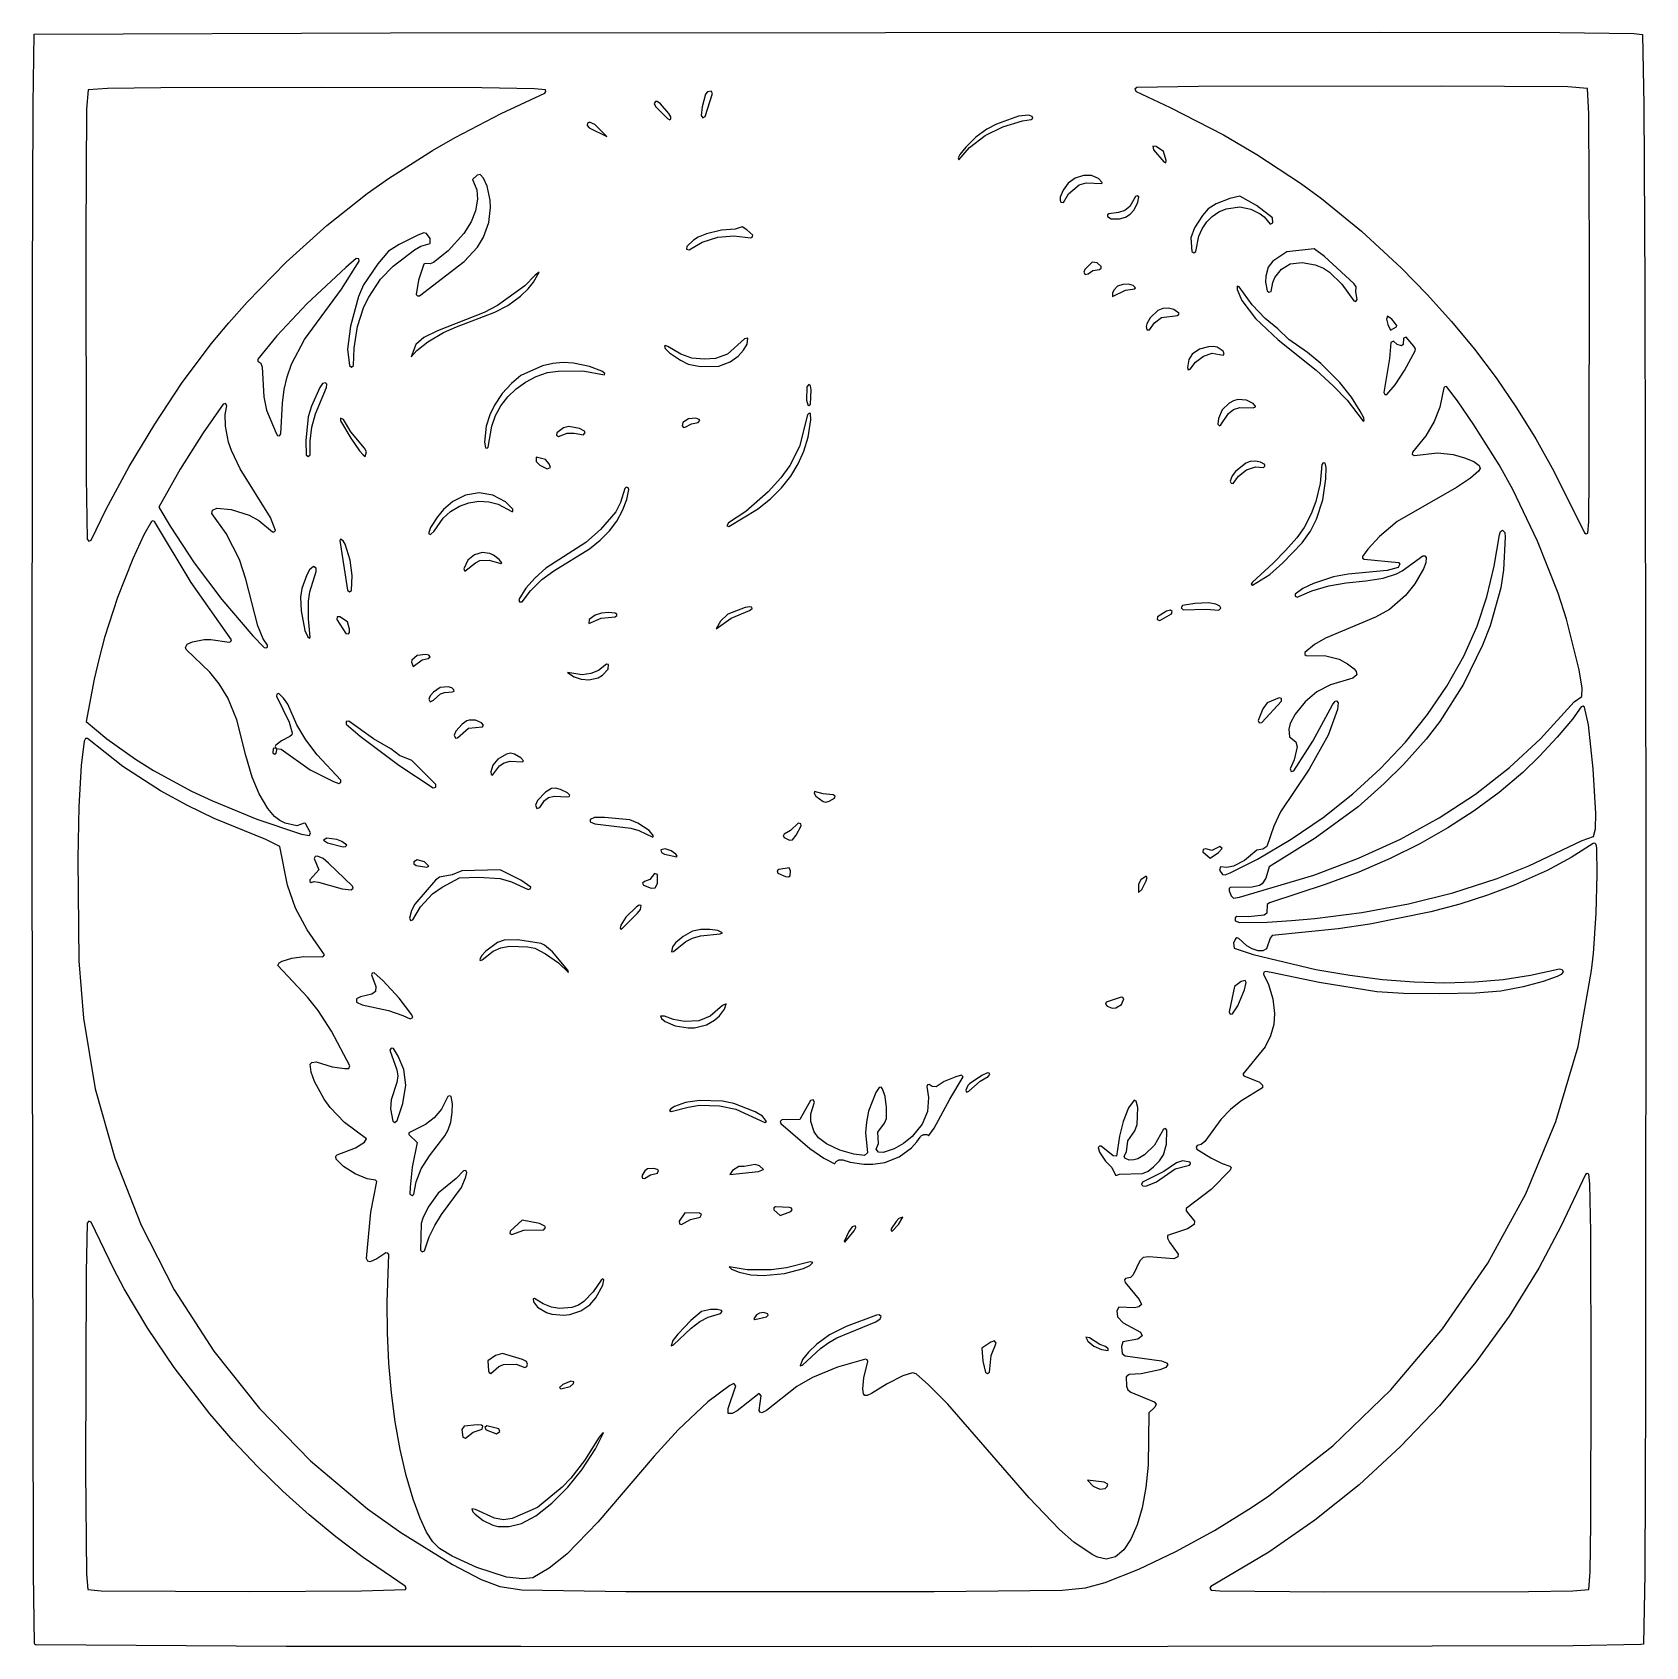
# Model space of a CAD drawing. Header units: millimetres. Extents: x 0 to 300, y 0 to 300.
import ezdxf

# ---------------------------------------------------------------- set-up
doc = ezdxf.new("R2010")
doc.units = ezdxf.units.MM
doc.layers.add('CUT', color=7, linetype='CONTINUOUS')

msp = doc.modelspace()

# ---------------------------------------------------------------- linework, layer by layer
at = {"layer": 'CUT'}
for points in [[(0.444, 286.4121), (0.6538, 299.4352), (66.8026, 299.6744), (250.659, 299.7632), (283.9884, 299.704), (297.7147, 299.5561), (299.3734, 299.3784), (299.6152, 286.2645), (299.7632, 252.4364), (299.9408, 149.9708), (299.9112, 47.5059), (299.9103, 47.1502), (299.7928, 13.5582), (299.5545, 0.5008), (299.0366, 0.4371), (286.4418, 0.2072), (260.3096, 0.1158), (211.1688, 0.0529), (185.8998, 0.0311), (91.0359, 0.051), (47.4171, 0.0888), (1.0203, 0.3836), (0.8589, 0.3876), (0.6806, 0.6019), (0.5327, 13.558), (0.296, 149.9995), (0.3552, 252.5829)], [(23.0276, 227.0319), (27.9815, 234.5364), (33.5155, 241.9053), (36.7834, 245.7974), (40.1941, 249.6822), (47.4451, 257.0811), (54.9825, 263.9061), (62.4992, 269.8247), (66.4525, 272.5893), (74.6215, 277.8282), (78.8305, 280.259), (87.3654, 284.7046), (95.4765, 288.4774), (95.6838, 288.7762), (95.5812, 289.0896), (93.5872, 289.2807), (83.7916, 289.4288), (54.0459, 289.5176), (24.1835, 289.4288), (14.2513, 289.3106), (10.6732, 289.0577), (10.3935, 285.5117), (10.216, 262.053), (10.2752, 217.1597), (10.5011, 205.6409), (10.8237, 205.3103), (11.2165, 205.4873), (14.024, 211.2164), (18.2901, 219.1262)], [(125.7032, 288.7051), (125.3105, 288.2578), (124.6972, 285.9178), (124.5022, 284.2922), (124.8143, 283.9116), (125.2499, 284.1406), (126.6148, 288.3875), (126.4, 288.8356)], [(227.7184, 277.0871), (235.8579, 271.7299), (239.7234, 268.9049), (247.1798, 262.8393), (254.5997, 255.9538), (259.3595, 251.1052), (263.8646, 246.0969), (268.1137, 240.9268), (272.1448, 235.5908), (275.938, 230.0483), (279.5234, 224.2696), (282.9011, 218.284), (288.5648, 206.85), (288.8793, 206.6498), (289.1933, 206.7757), (289.3697, 208.8503), (289.4584, 217.7209), (289.488, 258.3832), (289.3697, 284.631), (289.1138, 289.326), (285.4822, 289.6065), (261.9642, 289.784), (216.8934, 289.7248), (205.4187, 289.5014), (205.0886, 289.1842), (205.2881, 288.7722), (211.628, 285.7998), (221.5226, 280.7041)], [(116.9402, 286.4717), (116.3186, 286.9156), (116.0227, 286.886), (115.7859, 286.5604), (116.0523, 285.9981), (118.272, 283.7487), (118.716, 283.512), (118.8936, 283.7191), (118.8936, 284.0743), (118.5384, 284.6662)], [(103.7103, 282.0025), (107.0252, 280.4043), (104.7758, 282.6536), (103.7695, 283.0976), (103.3848, 282.8608), (103.3256, 282.4465)], [(185.8123, 283.5416), (186.1083, 283.8375), (186.0195, 284.1335), (185.3092, 284.3703), (183.4446, 284.1927), (179.3898, 282.7128), (177.5844, 281.7953), (175.5126, 280.2859), (173.6776, 278.4213), (172.5529, 277.0598), (172.2273, 276.4679), (172.3457, 276.1127), (174.3287, 278.3621), (177.2884, 280.5819), (180.5441, 282.2097), (184.2141, 283.3048)], [(208.4244, 278.6285), (208.5132, 277.9181), (210.437, 275.6984), (210.7922, 275.5504), (210.881, 275.9351), (210.3778, 277.6518), (209.0164, 278.5397)], [(84.0963, 261.7435), (85.0706, 264.4639), (85.4145, 267.2431), (85.3593, 268.6129), (84.8067, 271.1854), (84.072, 272.6904), (83.4998, 273.3338), (82.9044, 273.2143), (82.0712, 272.4461), (82.8398, 270.4833), (82.995, 268.7865), (82.5977, 266.6292), (81.7777, 264.5447), (80.4273, 262.3893), (77.5314, 259.1688), (74.7938, 256.997), (74.1981, 256.7857), (73.2588, 256.8645), (73.0063, 256.6942), (72.0056, 253.7626), (71.6101, 251.1006), (71.8387, 250.8066), (72.2098, 250.839), (80.5326, 257.2287), (82.9872, 259.8824)], [(199.0126, 271.8507), (198.3023, 272.5907), (197.0296, 273.153), (195.5201, 273.1826), (193.9811, 272.6795), (192.6788, 271.762), (191.7317, 270.4597), (191.199, 269.1278), (191.1694, 268.5951), (191.2878, 268.2399), (191.8205, 268.1807), (192.738, 269.7494), (194.721, 271.4364), (196.0233, 271.8212), (198.9534, 271.7028)], [(203.2986, 265.4263), (204.2043, 266.0057), (204.926, 266.791), (205.6454, 268.2049), (205.7894, 269.1914), (205.5099, 269.3745), (205.1914, 269.2736), (204.1283, 267.4403), (203.1934, 266.6929), (202.0167, 266.289), (200.2471, 266.0713), (199.9823, 265.8743), (199.9639, 265.5447), (200.6673, 265.1529), (202.2152, 265.1009)], [(218.4144, 264.5546), (219.4479, 265.5886), (220.6377, 266.4228), (222.008, 267.0088), (224.5644, 267.354), (226.5932, 266.952), (228.3632, 266.0597), (229.0799, 265.4905), (230.2184, 264.1175), (230.6623, 264.3882), (230.5969, 265.3372), (227.6752, 267.6141), (224.5858, 269.3387), (222.7088, 268.9026), (220.1565, 267.936), (218.6553, 266.9849), (217.6094, 265.7615), (216.1512, 263.4834), (215.4679, 261.5935), (215.6704, 259.0906), (216.0097, 258.8294), (216.3839, 259.0378), (216.9285, 261.887), (217.5645, 263.2807)], [(61.8978, 248.8017), (62.781, 250.5691), (64.9967, 253.9371), (67.2918, 256.3269), (71.2637, 259.3692), (72.4525, 260.035), (74.2104, 260.5442), (74.209, 261.4811), (73.5021, 262.4028), (73.0321, 262.5179), (71.895, 262.072), (68.4242, 260.3368), (66.4832, 259.1245), (64.4817, 256.8042), (61.8123, 252.8753), (60.8714, 250.7251), (59.3717, 245.2235), (58.8154, 240.9411), (59.2335, 237.8831), (59.6083, 237.6148), (59.9766, 237.892), (60.0835, 241.0965), (60.6762, 245.1276)], [(130.5924, 261.9672), (133.7227, 261.6019), (134.0142, 261.7516), (134.0882, 262.0708), (133.0089, 263.0663), (132.1114, 263.6136), (130.8339, 263.2356), (128.2701, 263.0042), (125.5368, 262.3304), (123.9708, 261.739), (123.0914, 261.1895), (121.8362, 259.9812), (121.825, 259.5176), (122.2653, 259.372), (124.7096, 260.8163), (127.6054, 261.7009)], [(232.3077, 255.8039), (233.8977, 256.7761), (236.1315, 257.0227), (238.5797, 256.5932), (240.0763, 255.9628), (241.2038, 255.2221), (243.5195, 252.9717), (245.7071, 249.9087), (246.0929, 249.8118), (246.3686, 250.1417), (246.1009, 251.5759), (246.1349, 252.4986), (245.7511, 253.1131), (240.2834, 258.1055), (238.3606, 259.5309), (233.3196, 258.9807), (230.6881, 257.2674), (229.8256, 256.1741), (229.3854, 254.4728), (229.3236, 253.3984), (229.6492, 251.7457), (229.9541, 251.4848), (230.3493, 251.6632), (230.6834, 253.3379), (231.0786, 254.2301)], [(43.7969, 229.6272), (45.586, 225.3409), (45.8513, 224.9231), (46.2106, 224.856), (46.4818, 225.1907), (46.7631, 230.9219), (47.0893, 233.4516), (47.6245, 235.8086), (48.4159, 238.1211), (50.8599, 242.7349), (57.7531, 252.0836), (61.0001, 257.2437), (60.9322, 257.7054), (60.4373, 257.7503), (58.5013, 256.1209), (51.2989, 249.3612), (45.7344, 243.3821), (42.1915, 239.0979), (42.1735, 238.7029), (42.7277, 238.3276), (42.9747, 237.5656), (43.2734, 232.1084)], [(88.6159, 249.0315), (90.9836, 250.7777), (92.3747, 252.1096), (93.4106, 253.3822), (94.4169, 255.2172), (93.677, 254.6845), (91.7827, 252.7015), (86.7217, 249.0315), (84.2059, 247.7292), (75.534, 244.3552), (72.9887, 243.0825), (71.5384, 241.8098), (70.6505, 239.5309), (71.6864, 240.6555), (73.7878, 242.313), (76.6883, 244), (79.0856, 245.0951), (86.1889, 247.818)], [(198.8054, 256.2531), (198.0951, 256.9339), (197.148, 257.0819), (195.7865, 255.75), (195.5793, 255.2172), (195.8161, 254.8029), (196.3785, 254.8917), (197.2664, 255.5428), (198.5094, 255.7204), (198.835, 255.9868)], [(203.8665, 252.9975), (202.801, 252.9383), (201.8243, 252.6423), (201.1436, 251.9024), (200.9364, 251.3104), (200.9364, 250.6889), (203.3338, 251.9024), (205.08, 252.1392), (205.1984, 252.3167), (204.7544, 252.7607)], [(245.3023, 232.0132), (243.1417, 234.7657), (239.6196, 238.2878), (237.1335, 240.33), (233.6707, 242.6977), (231.5989, 244.7103), (229.2607, 246.6341), (226.8633, 249.1795), (224.466, 252.5239), (224.0812, 252.6423), (224.0516, 251.9912), (224.9395, 249.949), (227.4553, 246.6341), (231.6581, 242.6681), (238.7317, 237.0151), (241.8986, 234.1442), (244.4735, 231.4805), (247.4628, 227.5737), (247.6404, 227.6625), (247.5812, 228.1952), (246.9301, 229.4383)], [(213.2191, 247.6404), (212.272, 248.3212), (211.3249, 248.5579), (210.289, 248.4691), (209.3419, 248.0844), (207.9213, 246.7229), (207.2997, 245.6278), (207.1518, 245.1543), (207.2701, 244.5031), (207.8029, 244.5031), (208.6908, 245.8054), (209.9931, 246.8413), (213.0712, 247.1965), (213.3079, 247.4628)], [(251.8136, 246.4861), (252.0208, 245.539), (252.5535, 244.4735), (253.6486, 245.0655), (253.7078, 245.3023), (252.8199, 246.5157), (251.9912, 247.0485)], [(133.0409, 241.869), (133.1889, 242.9937), (132.597, 242.8753), (129.4301, 239.9748), (127.1807, 239.2053), (125.1089, 239.0869), (122.7708, 239.2349), (120.7286, 240.034), (118.3016, 241.4547), (117.8577, 241.6026), (117.7393, 241.4843), (117.8577, 241.0699), (118.6568, 240.2708), (120.699, 238.8797), (122.1196, 238.1694), (124.369, 237.6958), (127.7727, 237.755), (129.9333, 238.5837), (131.3835, 239.6492), (132.3602, 240.7739)], [(257.1105, 240.6141), (257.1644, 241.0117), (256.8891, 241.4687), (255.4235, 243.1477), (254.9535, 242.9743), (254.8901, 241.8269), (254.5676, 241.5504), (253.7877, 241.7718), (253.1162, 242.4226), (252.6281, 242.1833), (252.3753, 239.1691), (251.2818, 232.8923), (251.4698, 232.533), (251.8753, 232.5356), (253.401, 234.3121), (255.1595, 236.9814)], [(221.6247, 240.0932), (221.4471, 240.5371), (220.352, 241.2771), (219.5825, 241.4251), (218.7538, 241.3955), (217.0667, 240.9219), (215.7053, 240.0044), (215.1133, 239.0277), (214.8174, 237.5183), (214.9358, 237.0743), (215.3501, 237.1927), (216.2972, 238.495), (217.8067, 239.6492), (219.4345, 240.182), (221.4767, 239.7972)], [(90.1549, 233.5819), (91.9011, 234.8249), (93.8545, 235.8312), (95.9855, 236.5712), (97.9389, 236.8671), (102.556, 236.8967), (106.5812, 236.1568), (106.6108, 236.4232), (106.0781, 236.8671), (103.7991, 237.6958), (100.7802, 238.3174), (98.886, 238.4358), (96.9918, 238.2878), (95.0384, 237.8142), (91.0428, 236.0384), (89.267, 234.5882), (87.58, 232.7235), (86.1297, 230.5334), (85.2418, 228.728), (84.5611, 226.6266), (84.2947, 223.6669), (84.4427, 222.6014), (84.7683, 222.5422), (84.9754, 222.7494), (85.6266, 226.6562), (86.3073, 228.6096), (87.3136, 230.415), (88.6159, 232.102)], [(52.8767, 228.9282), (54.9173, 233.7857), (55.0232, 234.4126), (54.7505, 234.7052), (54.1962, 234.5544), (53.6944, 233.7989), (52.1677, 230.3621), (51.5038, 228.3744), (51.1191, 223.9875), (51.1553, 221.3143), (51.5261, 220.9975), (51.9155, 221.2911), (51.9146, 223.8405), (52.2169, 226.4474)], [(144.1102, 231.4805), (144.3174, 230.5926), (144.5246, 230.5038), (144.8205, 230.711), (144.9389, 233.3747), (144.8205, 234.1442), (144.5246, 234.3514), (144.1694, 233.9666)], [(242.2541, 175.6016), (242.5215, 175.625), (242.8172, 175.2958), (242.6895, 174.0249), (240.9604, 169.2899), (237.4613, 162.9444), (232.136, 155.0455), (230.8722, 152.368), (229.5509, 148.5781), (228.8385, 148.1194), (227.7078, 147.8904), (225.4247, 146.0272), (223.4051, 144.9582), (222.163, 144.7), (220.9808, 144.798), (220.7861, 144.1746), (221.3691, 143.3801), (221.834, 143.3504), (222.7656, 143.7157), (227.833, 146.2504), (234.0807, 149.9339), (240.0169, 154.009), (245.541, 158.3799), (250.6494, 163.0146), (255.3057, 167.9379), (259.4379, 173.0759), (263.0213, 178.3922), (266.1361, 183.9109), (268.6422, 189.5152), (270.4342, 194.9222), (271.8241, 200.6301), (272.768, 206.4736), (272.9772, 207.0874), (273.3297, 207.3233), (273.7571, 206.9141), (273.866, 206.0534), (273.5379, 199.9868), (273.0293, 196.6468), (271.0465, 189.5737), (269.6416, 185.9563), (266.1201, 178.7655), (261.6853, 171.8005), (259.1913, 168.5059), (254.9267, 163.7972), (251.3931, 160.2933), (246.5377, 155.9411), (238.5549, 150.1234), (229.986, 144.7916), (229.3895, 142.7146), (228.7185, 141.6814), (228.2237, 141.3632), (226.8463, 141.0337), (222.7864, 140.9868), (222.5823, 140.7779), (222.5693, 140.3869), (222.9471, 139.4156), (223.3988, 138.9911), (224.4691, 139.2217), (238.3203, 143.2772), (246.6246, 146.4107), (254.3705, 149.945), (261.6065, 153.9015), (268.3408, 158.3304), (274.6269, 163.2525), (280.4216, 168.6059), (286.6637, 175.4376), (288.0544, 176.4734), (288.1271, 178.0128), (287.5996, 181.4099), (285.2372, 190.8044), (283.6662, 195.6363), (279.8598, 205.3147), (275.25, 214.8605), (272.7014, 219.454), (268.0332, 226.8988), (264.9877, 231.3633), (262.941, 233.974), (262.6076, 233.959), (262.4176, 233.7285), (261.7264, 230.1926), (260.6402, 227.4735), (259.1251, 224.8592), (256.6201, 221.7972), (256.5683, 221.4074), (256.9574, 221.1697), (261.3376, 221.6558), (264.1544, 221.3528), (266.3032, 220.7844), (267.9907, 220.1038), (269.0181, 219.3364), (269.1732, 218.7626), (268.9051, 218.2949), (267.3704, 216.9965), (264.7683, 215.2305), (253.7901, 208.9267), (250.5169, 206.1502), (248.3425, 203.8297), (247.3195, 202.4654), (247.3527, 202.1331), (247.6311, 201.9487), (254.0519, 201.3183), (254.2994, 200.9894), (253.9759, 200.4098), (251.9281, 199.8403), (244.692, 199.161), (241.9334, 198.6566), (238.2144, 197.425), (236.2764, 196.4711), (234.843, 195.4491), (234.8452, 195.0487), (235.2373, 194.8657), (237.9346, 196.0368), (241.0648, 196.9702), (244.315, 197.5611), (247.9507, 197.8903), (251.1591, 198.4222), (253.6305, 199.2264), (254.71, 199.7774), (258.5479, 202.5698), (258.9426, 202.5484), (259.1816, 202.281), (259.1237, 201.2847), (258.6679, 200.1191), (257.0542, 197.3353), (255.302, 195.2196), (252.3367, 192.5801), (249.7632, 191.1533), (240.4915, 187.2569), (238.4549, 186.076), (236.6429, 184.6187), (236.6188, 184.2567), (236.9036, 184.0319), (240.5128, 183.9771), (242.9947, 183.3794), (244.5458, 182.533), (245.8184, 181.566), (246.1815, 181.1156), (246.2811, 180.498), (245.5613, 179.8778), (241.3708, 178.6384), (238.867, 177.3031), (236.678, 175.4689), (234.8601, 173.1884), (233.9046, 171.4593), (233.6743, 170.4058), (233.7629, 168.9605), (234.9303, 168.0057), (235.1817, 167.0924), (234.6743, 164.6913), (233.9057, 163.0469), (234.0712, 162.5455), (234.5843, 162.6699), (238.1331, 168.1843), (241.7756, 174.9062)], [(23.802, 211.5903), (25.8752, 208.055), (30.3562, 201.2746), (35.4973, 194.4482), (41.2756, 187.7213), (43.3778, 185.5426), (43.7036, 185.4568), (43.9546, 185.624), (44.0011, 185.9577), (43.1979, 187.1517), (42.1621, 189.5496), (39.9624, 198.2502), (38.7805, 201.9089), (36.3101, 206.7272), (33.6526, 210.4461), (33.7789, 211.0358), (34.5631, 211.4418), (37.2106, 211.1697), (40.559, 210.1197), (42.3928, 209.0955), (44.9005, 207.0287), (45.2333, 207.0125), (45.4568, 207.2594), (44.5299, 209.6727), (38.9231, 218.73), (37.301, 222.0966), (36.763, 223.6568), (36.2005, 226.6174), (36.1387, 228.7767), (36.422, 230.3878), (36.2075, 230.8377), (35.75, 230.7387), (32.0542, 225.3873), (27.7343, 218.6707)], [(224.5548, 230.0894), (227.0409, 230.0598), (227.4849, 230.2078), (227.4849, 230.3558), (227.0409, 230.8293), (225.8275, 231.4805), (224.1996, 231.5693), (223.3709, 231.3325), (222.6014, 230.9181), (221.2991, 229.6455), (220.5888, 228.0472), (220.4704, 227.0113), (220.796, 226.6858), (221.0623, 226.8633), (222.483, 228.9943), (223.4005, 229.7047)], [(57.5686, 228.1064), (57.5095, 227.6329), (59.4333, 224.4068), (61.0907, 222.0686), (61.7418, 221.3287), (62.1266, 221.0327), (62.3634, 221.8911), (62.0082, 222.5718), (59.4333, 225.5611), (58.0718, 227.8696)], [(124.2506, 227.6921), (124.1618, 227.8992), (123.5403, 228.1064), (122.1492, 228.0176), (121.1429, 227.3073), (120.9654, 226.7154), (121.2613, 226.4194), (121.5573, 226.449), (122.7412, 227.0705), (123.9547, 227.3073)], [(142.5416, 219.6121), (143.6071, 222.0094), (144.3766, 224.5844), (144.9093, 227.8104), (144.8205, 228.9647), (144.495, 228.9943), (144.2878, 228.7576), (142.7783, 222.8678), (141.0025, 219.3161), (139.2859, 217.0371), (136.9477, 214.4326), (132.8042, 210.8218), (129.6077, 208.6612), (129.3117, 208.1285), (129.6373, 208.0101), (134.9943, 211.2361), (137.3917, 213.1599), (139.4339, 215.1725), (141.1505, 217.3331)], [(102.6404, 225.0248), (103.004, 225.4305), (102.8523, 225.7221), (101.9002, 226.2009), (99.9337, 226.5917), (98.9605, 226.3213), (97.7234, 225.381), (97.6465, 224.9581), (98.0057, 224.7219), (99.6449, 225.323), (100.9078, 225.353)], [(93.8841, 220.8848), (93.8545, 220.0856), (94.5353, 219.3753), (95.9263, 218.7242), (96.5479, 218.9314), (96.3111, 219.6713), (95.6008, 220.4704)], [(227.4621, 219.08), (228.9713, 218.9827), (229.2315, 219.1934), (229.232, 219.5283), (228.4238, 219.9646), (227.4657, 220.1396), (226.4931, 220.0797), (225.6457, 219.7596), (223.7507, 218.2417), (223.1432, 217.4096), (222.7909, 216.4317), (222.9259, 216.0495), (223.3274, 215.9942), (224.3059, 217.3504), (225.7791, 218.5191)], [(238.8205, 209.3715), (239.9748, 212.9528), (240.5076, 216.83), (240.5667, 218.961), (240.4188, 219.7601), (240.034, 219.8193), (239.7676, 219.4937), (239.5013, 216.0013), (238.6725, 212.6568), (237.7846, 210.3482), (236.4824, 207.8325), (235.1209, 205.9087), (233.0195, 203.5705), (230.7405, 201.2028), (226.8929, 197.6807), (226.6562, 197.296), (226.9225, 197.0888), (230.119, 199.0718), (232.5756, 201.2324), (236.1272, 204.9912), (237.6958, 207.1222)], [(81.3942, 212.42), (83.2292, 212.716), (85.0642, 212.5976), (86.8401, 212.1241), (89.3854, 210.7626), (89.5334, 210.7922), (89.5334, 211.2065), (88.1719, 212.568), (85.8042, 213.8111), (83.2884, 214.255), (80.7727, 213.8407), (78.3753, 212.6568), (76.6883, 211.1769), (75.534, 209.8155), (74.2317, 207.8029), (73.9358, 206.8854), (73.9654, 206.6486), (74.2317, 206.5302), (74.9125, 207.1222), (76.5995, 209.5491), (77.9906, 210.8218), (79.6184, 211.7985)], [(97.1679, 199.7767), (103.7769, 203.8477), (105.7717, 205.4583), (107.4686, 207.1809), (108.8464, 209.0217), (109.9406, 210.9694), (110.6988, 213.0396), (111.0669, 214.8838), (110.9582, 215.1947), (110.6126, 215.3064), (110.3251, 215.0844), (109.5287, 212.4611), (108.6993, 210.7508), (105.8466, 207.423), (103.0834, 205.0512), (95.6603, 200.2584), (93.7158, 198.4878), (91.9872, 196.5854), (90.6543, 194.4678), (90.7899, 194.0296), (91.2486, 194.0245), (92.8463, 196.0813), (94.9162, 198.1473)], [(16.1206, 194.8202), (13.7317, 187.3881), (12.6943, 183.5642), (11.7786, 179.6646), (10.3045, 171.812), (14.1203, 168.5829), (19.4378, 164.8305), (22.789, 162.7249), (29.8926, 158.8636), (33.7464, 157.0552), (41.9794, 153.6912), (50.2959, 150.8594), (51.7767, 150.6298), (51.9655, 151.1073), (51.0555, 152.8417), (50.7632, 152.9002), (49.437, 152.455), (47.2389, 152.9359), (46.2455, 153.4008), (45.253, 154.1498), (44.0247, 155.6432), (42.4595, 158.3808), (41.1551, 161.4641), (39.9346, 165.4801), (38.3032, 172.1197), (36.6126, 176.1994), (35.0166, 178.7731), (33.2669, 180.9896), (28.8781, 185.1602), (28.7704, 185.5432), (29.0416, 186.1381), (30.0413, 186.5824), (32.213, 187.0227), (33.4675, 187.0579), (36.8923, 186.5069), (37.1872, 186.6477), (37.271, 186.9636), (29.778, 197.5973), (22.9996, 208.9263), (22.7034, 209.0629), (22.4072, 208.9263), (21.0259, 206.465), (18.9865, 202.0307)], [(57.5095, 205.6423), (57.4207, 205.4055), (58.8413, 196.1713), (59.1965, 195.8753), (59.5812, 196.1121), (59.6996, 198.9238), (59.3445, 201.7355), (58.3974, 204.7544), (58.0126, 205.3463)], [(87.5208, 201.2324), (87.0176, 201.8835), (85.9817, 202.6826), (85.2714, 203.0082), (83.8212, 203.1858), (82.4005, 202.7714), (81.187, 201.7355), (80.4175, 200.1373), (80.6247, 199.7229), (82.6077, 201.2916), (83.4364, 201.7059), (85.1234, 201.7651), (87.3432, 201.114)], [(53.0403, 200.2853), (52.5076, 200.6108), (51.7676, 199.9893), (51.2645, 199.0126), (50.3766, 196.4968), (50.1102, 194.8986), (50.2286, 192.3533), (50.9389, 188.7128), (51.4421, 187.4994), (51.7676, 187.2922), (51.9156, 187.4698), (51.6197, 190.8438), (51.6197, 194.1587), (51.8564, 195.9049), (53.0403, 199.6341)], [(108.5346, 191.9389), (107.3212, 192.0277), (106.0189, 191.9093), (104.835, 191.5542), (103.7103, 190.755), (103.6511, 190.0151), (105.9301, 190.9918), (108.5346, 191.2286), (108.8306, 191.4654), (108.8306, 191.7021)], [(132.6858, 192.9748), (129.4597, 191.7613), (128.0982, 190.4591), (127.2991, 189.0384), (130.0812, 190.9622), (133.5145, 192.4421), (133.988, 192.7676), (133.9584, 193.0044), (133.5441, 193.1228)], [(211.671, 192.5047), (210.9254, 192.303), (209.2683, 191.2272), (209.1936, 190.7451), (209.6836, 190.5813), (211.8913, 191.8041), (212.0226, 192.2504)], [(221.0318, 192.8563), (220.8756, 193.1882), (220.1187, 193.5673), (218.8324, 193.8602), (216.211, 193.7102), (213.8872, 193.3128), (213.6391, 192.8877), (214.0057, 192.5591), (218.2769, 192.6814), (220.662, 192.487)], [(59.2163, 188.3565), (59.1957, 188.9452), (58.8431, 190.3277), (57.4285, 191.2449), (56.9347, 191.2211), (56.8441, 190.7658), (58.5433, 188.1723), (59.0238, 188.0911)], [(73.3734, 184.2733), (71.7456, 184.0661), (70.7985, 183.1782), (70.7097, 182.7934), (71.0353, 182.0239), (72.7223, 183.2374), (73.8174, 183.4742), (74.1725, 183.7997), (73.9358, 184.0957)], [(107.3212, 182.4087), (106.966, 182.4383), (105.4566, 181.2544), (104.0359, 180.6921), (102.4081, 180.4849), (99.6851, 180.9288), (100.9578, 180.0705), (102.2601, 179.6858), (103.6511, 179.5674), (105.3974, 179.9225), (106.1669, 180.3961), (107.2324, 181.5208)], [(46.5442, 166.6818), (51.8838, 162.8135), (56.2318, 160.6697), (57.2473, 160.2926), (57.6233, 160.5153), (57.5806, 160.9175), (53.184, 165.6013), (51.0953, 168.4037), (49.4538, 171.207), (47.7794, 175.0328), (46.9758, 176.1631), (46.0698, 176.9975), (45.7193, 176.869), (45.638, 176.5045), (47.9904, 171.6678), (48.5418, 169.7085), (48.4784, 169.3579), (48.14, 169.0456), (46.6074, 168.2459), (45.5419, 167.4216), (45.4278, 167.1431), (45.554, 166.8597), (45.0288, 166.7729), (44.9445, 166.0159), (45.2637, 165.7681), (45.6076, 165.9059), (45.7273, 166.5483), (45.6045, 166.8202)], [(78.6417, 177.466), (78.6121, 177.7028), (78.1977, 178.0579), (77.517, 178.2651), (76.0668, 178.1467), (74.8237, 177.2588), (74.2021, 176.5485), (73.9358, 175.927), (74.1725, 175.483), (74.7941, 175.7494), (76.0964, 176.9332), (76.8363, 177.1996), (78.3161, 177.318)], [(234.1854, 134.8481), (238.5103, 135.2038), (247.2457, 136.3252), (255.8891, 137.9532), (264.1348, 139.9929), (272.3754, 142.6515), (278.2441, 144.9812), (288.1081, 149.7203), (290.2424, 150.4405), (290.6409, 151.8857), (290.6717, 154.7506), (290.1994, 163.0301), (289.3138, 171.1808), (288.6017, 174.4553), (288.2949, 174.6576), (287.9819, 174.543), (286.334, 172.2673), (283.4889, 168.9187), (280.2349, 165.3688), (277.1024, 162.356), (272.711, 158.648), (268.1037, 155.2221), (263.1887, 152.0346), (257.9683, 149.0693), (252.4836, 146.3721), (246.6328, 143.8603), (240.4206, 141.5714), (230.0818, 138.1581), (229.6643, 137.8017), (229.5605, 136.2201), (229.0574, 135.8419), (226.1757, 135.5257), (223.9986, 135.6115), (223.6764, 135.3741), (223.6976, 134.824), (224.525, 134.4917), (229.6612, 134.5526)], [(231.8883, 176.2028), (229.6383, 175.2976), (228.817, 174.1537), (227.9679, 171.9919), (228.1588, 171.57), (228.6181, 171.6289), (232.3045, 175.5746), (232.3042, 176.0943)], [(74.75, 159.5193), (75.2662, 159.5981), (75.2655, 160.0915), (70.7806, 164.5568), (68.4672, 165.5094), (66.8715, 166.7205), (63.6914, 168.594), (59.0848, 171.8693), (58.5938, 171.7883), (58.5833, 171.2907), (61.1712, 169.0995), (68.3831, 163.7209)], [(83.7324, 171.5762), (82.6077, 172.0497), (81.4534, 172.0793), (81.0094, 171.9018), (80.1215, 171.2802), (78.9673, 170.0076), (78.6713, 169.2676), (78.8785, 168.7053), (79.2928, 168.7941), (81.335, 170.5403), (83.9396, 170.8067), (84.1171, 171.1322)], [(8.7362, 146.3891), (8.9134, 127.372), (9.7986, 116.7431), (11.9928, 103.5877), (15.5992, 90.7362), (20.5062, 78.267), (26.6545, 66.2998), (34.0143, 54.9237), (42.4971, 44.2863), (51.9858, 34.5324), (62.5426, 25.6586), (68.7581, 21.2476), (78.337, 15.2761), (83.6595, 12.5117), (87.1268, 11.1809), (91.2191, 10.5999), (110.5466, 10.2752), (167.7881, 10.2752), (191.5654, 10.5115), (195.9208, 10.9813), (199.5714, 11.9232), (205.7889, 14.3986), (212.6753, 17.7084), (219.8369, 21.6148), (226.7226, 25.8707), (229.9465, 28.0604), (241.8044, 37.3226), (252.5932, 47.6947), (262.2005, 59.043), (270.5949, 71.2174), (277.6479, 84.138), (283.2468, 97.5459), (287.3662, 111.475), (289.9017, 125.5977), (290.2292, 128.7441), (290.7315, 136.1931), (290.9383, 143.4041), (290.8813, 148.3447), (290.7493, 148.9725), (290.4964, 149.1951), (290.1971, 149.158), (286.1047, 146.5341), (281.6319, 144.1346), (275.4918, 141.4047), (270.5493, 139.5584), (265.408, 137.9038), (260.0414, 136.4505), (248.7018, 134.1646), (242.8029, 133.335), (230.5868, 132.0505), (230.1648, 131.5903), (229.5046, 129.6263), (228.8386, 129.2221), (227.9618, 129.2574), (226.8226, 129.6171), (225.867, 130.1597), (224.3771, 131.501), (224.0197, 131.6132), (223.7269, 131.4429), (223.3727, 130.6363), (223.4845, 129.7028), (227.0143, 128.5355), (238.6766, 125.7896), (244.9691, 124.6964), (251.085, 123.9278), (256.9661, 123.484), (262.6336, 123.3065), (268.1291, 123.483), (273.4675, 123.9284), (278.5715, 124.7256), (283.9386, 125.8799), (284.4151, 125.7731), (284.5785, 125.3253), (284.2372, 124.8589), (283.5038, 124.4566), (280.8884, 123.5201), (277.1855, 122.5643), (273.0204, 121.7667), (268.3462, 121.3779), (261.6973, 121.2292), (254.9504, 121.2884), (250.0032, 121.6168), (239.2877, 123.3337), (230.3967, 125.2296), (229.3309, 125.3998), (229.0276, 125.2472), (228.9707, 124.8773), (229.8732, 122.9582), (230.7117, 120.313), (230.9795, 117.6043), (230.8532, 115.5484), (230.2786, 113.4753), (229.2712, 111.4306), (225.1062, 106.3388), (225.3233, 105.9974), (228.2262, 104.8287), (228.7433, 104.2966), (228.7715, 103.774), (224.7195, 101.3286), (222.8433, 99.7772), (221.0337, 97.9076), (218.0667, 93.818), (217.3667, 93.2527), (216.6139, 93.0699), (216.4379, 92.7891), (216.5993, 92.4246), (219.1938, 90.7756), (221.3066, 89.7173), (222.687, 89.2641), (222.9255, 88.9792), (222.7926, 88.5012), (219.2126, 84.9319), (214.5898, 81.3628), (214.5869, 80.9333), (216.1312, 79.0567), (216.0677, 78.4128), (214.8537, 77.6135), (211.1398, 76.3581), (211.1558, 75.8806), (211.5277, 75.1239), (213.0773, 72.9126), (213.0646, 72.3896), (212.2914, 72.039), (207.6747, 72.4219), (206.6133, 72.2682), (206.0011, 71.6661), (204.7568, 69.0538), (204.2397, 68.5765), (203.3547, 68.3992), (203.1334, 68.143), (203.2695, 67.6497), (205.8578, 64.5161), (206.3212, 63.5659), (205.7946, 63.1231), (204.9986, 62.9232), (202.0909, 63.0991), (201.7403, 62.3889), (201.8543, 61.2548), (202.884, 60.1538), (206.1034, 58.4087), (206.4132, 57.73), (205.6213, 57.134), (202.8532, 56.6143), (202.5643, 55.7494), (202.7095, 54.4618), (203.2613, 54.0455), (210.0026, 53.0984), (210.9141, 52.7553), (211.1789, 52.4146), (210.819, 51.8895), (209.7065, 51.451), (206.2139, 50.7032), (203.981, 50.5546), (203.4446, 50.1058), (203.5084, 48.3909), (203.7665, 47.7337), (204.3118, 47.3152), (208.657, 45.5077), (209.0479, 45.0395), (208.7701, 44.4767), (207.6888, 43.4768), (207.5371, 33.7434), (207.0947, 29.5847), (206.4036, 25.8329), (205.4922, 22.6575), (204.3464, 19.9989), (203.022, 18.0128), (201.4747, 16.7454), (199.7186, 16.3105), (198.1049, 16.6686), (197.1272, 17.1227), (193.7115, 19.4543), (191.0609, 21.8056), (185.4478, 27.6554), (170.3313, 45.0501), (166.7607, 48.6803), (164.4342, 50.688), (163.7949, 50.9075), (161.9936, 50.3365), (159.0396, 48.8315), (156.1522, 47.0176), (155.3553, 46.6532), (154.9291, 46.6921), (154.686, 46.9924), (154.5265, 47.9386), (154.7373, 49.9752), (155.4499, 52.9879), (155.3473, 53.3029), (155.0392, 53.4249), (149.8379, 51.9267), (145.1669, 50.0335), (142.2686, 48.3638), (136.6707, 43.9136), (135.8013, 43.4522), (135.4499, 43.5586), (135.3214, 43.8861), (135.6837, 46.6224), (135.2968, 47.0198), (131.2351, 43.8398), (130.2903, 43.31), (129.5241, 43.3571), (129.5486, 44.2852), (130.9397, 48.4807), (130.5764, 48.8827), (129.8558, 48.5514), (125.7378, 45.5021), (120.2323, 40.32), (115.7641, 35.408), (105.3423, 23.1509), (99.5494, 17.2414), (96.2691, 14.5903), (93.2526, 12.8209), (91.3466, 12.6379), (88.384, 12.9705), (82.8396, 14.7317), (78.2656, 16.8715), (75.954, 18.2577), (74.6746, 19.4851), (73.5089, 21.3125), (72.3236, 23.8906), (71.04, 27.4137), (69.7347, 31.8364), (68.6082, 36.6704), (67.6893, 41.772), (67.0081, 47.135), (66.5044, 52.6794), (66.238, 58.3116), (66.2087, 63.9735), (66.5163, 72.833), (66.3217, 73.1089), (65.9846, 73.129), (64.2592, 72.0297), (63.0368, 71.5125), (62.6417, 71.5866), (62.3621, 72.1116), (63.1616, 80.6806), (64.3029, 86.3781), (64.0605, 86.6671), (62.4949, 86.9107), (60.2722, 87.8442), (58.0797, 89.1995), (56.7313, 90.533), (56.6834, 91.0873), (56.9207, 91.3655), (60.3278, 92.6576), (62.0197, 93.691), (62.342, 94.298), (58.3035, 97.3547), (55.6178, 100.1612), (54.483, 101.7173), (52.7368, 104.9728), (52.0943, 106.6891), (51.9175, 108.1605), (52.2166, 108.5193), (53.0153, 108.5931), (55.9728, 107.7001), (58.3325, 107.3533), (59.0817, 107.409), (59.2564, 107.8694), (55.8428, 114.299), (53.3782, 118.1426), (51.4251, 120.5981), (45.9126, 126.5048), (46.1377, 126.9962), (46.6807, 127.327), (48.4878, 127.857), (50.7337, 128.1897), (54.228, 128.1026), (54.5793, 128.4899), (51.359, 133.0982), (49.2019, 137.1742), (47.6853, 141.4322), (46.2918, 148.5707), (43.6799, 149.8888), (34.0652, 153.7777), (29.1135, 156.2093), (24.0833, 158.9611), (17.0997, 163.4487), (10.5606, 168.679), (10.1557, 168.6423), (9.9159, 168.1505), (9.387, 163.6317), (8.9729, 156.0321)], [(91.5164, 164.4729), (91.0132, 165.0353), (89.8589, 165.716), (89.119, 165.9232), (88.3495, 165.7456), (86.7513, 164.7985), (85.8042, 163.6738), (85.4786, 162.4307), (85.5378, 161.9868), (85.745, 161.8684), (87.0768, 163.5554), (87.9647, 164.1178), (89.0598, 164.4137), (91.3684, 164.2953)], [(99.5964, 157.8432), (99.9811, 157.9024), (100.0995, 158.1096), (99.6851, 158.5535), (98.4125, 159.1751), (97.495, 159.4414), (96.6958, 159.3822), (95.6304, 158.7015), (94.1505, 157.1329), (93.7657, 156.245), (94.0025, 155.6826), (94.5353, 155.8306), (95.4232, 157.1625), (96.1631, 157.6656), (97.199, 157.932)], [(149.0233, 158.1984), (147.1883, 158.3759), (145.5605, 158.7903), (145.5013, 158.4943), (145.8268, 157.9616), (147.1587, 156.9553), (147.6914, 156.8369), (148.2834, 156.9849), (149.2897, 157.5472), (149.4081, 157.932)], [(111.2872, 153.5516), (106.5812, 153.966), (104.7166, 153.966), (103.9175, 153.6404), (103.8879, 153.1965), (104.7462, 152.8117), (111.4351, 151.983), (112.915, 151.5686), (115.5195, 150.3552), (115.6675, 150.5919), (114.8684, 151.5686), (112.767, 152.9005)], [(142.1571, 150.7063), (143.0732, 152.4249), (143.0506, 152.7928), (142.5123, 152.9176), (141.0822, 151.5888), (139.9192, 150.876), (139.7717, 150.5363), (139.9421, 150.2467), (140.9463, 149.7761), (141.4655, 149.8288)], [(55.0233, 150.148), (54.4018, 149.7928), (55.1417, 149.2601), (58.0126, 148.5497), (58.4862, 148.5793), (58.6933, 148.8161), (57.8054, 149.4969), (56.8879, 149.8816)], [(117.029, 147.9874), (117.1474, 147.5139), (117.7393, 147.1883), (119.9887, 146.6555), (120.0775, 146.8035), (119.8407, 147.1587), (118.9528, 147.7802), (117.8281, 148.1354)], [(221.2526, 148.234), (220.8517, 148.6102), (219.3429, 147.8385), (218.2254, 148.1472), (217.7778, 148.0543), (217.7099, 147.6335), (219.0515, 146.4402), (220.6233, 147.4906)], [(57.8655, 140.7317), (59.5488, 140.5399), (59.9099, 140.8688), (59.7925, 141.2118), (55.2904, 145.4996), (54.29, 146.3492), (53.2721, 146.8019), (52.8281, 146.7525), (52.6605, 146.3913), (53.534, 144.2785), (51.8123, 142.4243), (51.8187, 142.1295), (52.0656, 141.9112), (52.6768, 142.0699), (53.4617, 141.949)], [(76.3909, 141.0441), (79.6613, 142.775), (83.1661, 142.9289), (87.1842, 142.6322), (89.3241, 142.0223), (92.3939, 140.6161), (92.7869, 140.7172), (92.8872, 141.0756), (91.0121, 142.3219), (87.2125, 144.2487), (80.0788, 144.0749), (78.2684, 143.3501), (75.9336, 142.8853), (75.1848, 142.3381), (71.3406, 137.9125), (70.7233, 136.711), (70.3288, 135.265), (70.5336, 134.8774), (70.9974, 134.9526), (72.4199, 137.4157), (74.6396, 139.78)], [(71.1833, 145.738), (71.1833, 145.3829), (71.568, 145.0573), (73.5806, 144.7317), (73.9358, 144.9685), (73.1367, 145.7676), (71.8048, 146.0932)], [(141.0288, 143.1269), (141.1261, 144.0821), (140.8454, 144.6067), (138.9441, 144.3425), (138.6085, 144.0632), (138.7749, 143.6256), (140.1685, 143.0139), (140.7332, 142.9438)], [(116.3812, 141.7359), (116.409, 143.4146), (115.8824, 143.5644), (114.9627, 142.4617), (113.9662, 142.1011), (113.6546, 141.7918), (113.829, 141.3889), (115.2047, 140.8571), (115.9633, 140.9179)], [(205.7311, 141.6241), (205.7607, 140.085), (206.3526, 140.5882), (207.1814, 142.216), (207.3293, 142.8671), (207.1814, 143.1039), (206.2047, 142.4232)], [(112.5006, 137.3917), (110.5176, 135.4679), (109.6001, 133.988), (109.4521, 133.4257), (109.6889, 133.2185), (112.7078, 136.2374), (113.2406, 136.9181), (113.3589, 137.6285), (113.0038, 137.6877)], [(128.0686, 132.3602), (128.4534, 132.5674), (127.6247, 133.0113), (126.1448, 133.2185), (124.4578, 133.1593), (122.9188, 132.8634), (121.1725, 131.9162), (119.7815, 130.7324), (119.2191, 129.9924), (119.0416, 129.0453), (119.3671, 129.1341), (121.6757, 130.9691), (122.9188, 131.5907), (124.3986, 132.005)], [(87.9055, 131.2059), (86.7217, 130.7916), (84.5315, 129.1637), (83.7324, 128.2758), (83.4068, 127.6247), (83.466, 127.4471), (83.8212, 127.5655), (85.893, 129.1637), (87.3136, 129.8149), (88.9414, 130.1108), (92.2563, 129.9924), (93.6474, 129.6965), (95.6304, 128.6606), (98.0277, 126.9736), (99.8627, 125.2273), (99.7443, 125.6121), (96.903, 129.0453), (95.4528, 130.2884), (94.8016, 130.614), (90.4509, 131.2651)], [(70.4754, 116.5753), (70.9444, 116.8217), (70.7949, 117.3363), (68.4148, 120.4496), (65.4188, 123.7101), (63.7691, 125.1622), (63.4044, 125.0909), (63.2654, 124.7463), (64.0767, 122.6107), (64.0474, 121.6788), (63.347, 121.1517), (61.2456, 120.7047), (60.4928, 120.2929), (60.532, 119.7091), (61.5689, 119.1929), (66.4527, 118.1462), (69.1448, 117.2293)], [(225.739, 123.3186), (225.5406, 123.6981), (224.7924, 123.5135), (223.5852, 122.606), (222.5549, 117.8797), (222.7434, 117.4939), (223.1722, 117.516), (224.1996, 119.0384), (225.4237, 121.99)], [(202.5701, 119.2552), (203.0435, 120.3108), (202.8533, 120.5834), (202.5515, 120.6224), (199.7479, 119.7274), (199.5995, 119.3286), (199.9258, 118.9637), (200.8269, 118.5822), (201.5067, 118.6192)], [(127.9207, 117.1474), (128.8678, 118.3904), (129.1637, 119.3671), (128.5126, 119.1008), (126.204, 117.1178), (124.073, 116.2003), (121.4389, 116.1115), (119.3967, 116.4666), (117.6801, 117.0882), (116.9698, 117.1178), (117.177, 116.6738), (117.8281, 116.1115), (119.7223, 115.2827), (122.0901, 114.9276), (123.3035, 114.9572), (125.5233, 115.4899), (127.0031, 116.3482)], [(67.9805, 104.8044), (66.9553, 101.5612), (66.835, 99.9), (67.2612, 97.6287), (67.6399, 97.3538), (68.0678, 97.7476), (69.1435, 100.8867), (69.6706, 104.2619), (69.2878, 107.192), (68.2484, 109.6434), (67.3885, 111.0861), (66.9382, 111.1814), (66.7116, 110.7796), (68.0083, 107.1196), (68.166, 105.9965)], [(149.5393, 90.0356), (149.6191, 90.1196), (149.7065, 90.1955), (149.8009, 90.2626), (149.9013, 90.3203), (150.0068, 90.3681), (150.1164, 90.4054), (150.2292, 90.4321), (150.3439, 90.4477), (150.4596, 90.4522), (150.5752, 90.4455), (150.6897, 90.4277), (150.8019, 90.399), (152.2123, 89.9641), (154.7598, 89.6121), (156.4199, 89.6123), (158.6403, 89.9508), (161.3225, 90.9998), (163.5653, 92.6695), (164.598, 93.7756), (165.1629, 94.6065), (165.2351, 94.702), (165.3165, 94.7899), (165.4062, 94.8693), (165.5034, 94.9393), (165.6071, 94.9992), (165.7163, 95.0486), (165.8298, 95.0868), (165.9466, 95.1135), (166.0654, 95.1284), (166.1852, 95.1314), (166.3046, 95.1224), (166.4226, 95.1016), (166.5379, 95.0691), (166.6494, 95.0253), (166.7559, 94.9706), (166.8293, 94.9231), (167.7784, 96.319), (170.6885, 101.6913), (173.199, 105.8357), (172.8401, 106.138), (171.8469, 105.8484), (169.6414, 104.9645), (168.1534, 104.0082), (167.4405, 104.0691), (166.8924, 104.4333), (166.5341, 104.3294), (166.4213, 104.0103), (166.7539, 101.9738), (166.5761, 99.4002), (165.5574, 97.0421), (163.7124, 94.7807), (162.118, 93.4836), (160.3427, 92.4737), (158.2965, 91.7617), (157.4332, 91.8273), (157.012, 92.4138), (157.425, 93.428), (157.3548, 95.5368), (158.5808, 97.2236), (158.9111, 98.071), (158.9364, 100.1374), (158.7053, 102.1696), (158.2239, 103.6313), (157.948, 103.9135), (157.566, 103.8274), (156.9333, 102.9015), (155.6159, 99.4694), (155.2083, 97.4249), (155.0641, 95.4948), (155.4173, 91.7327), (154.8262, 91.2571), (152.8946, 91.4576), (150.3, 92.242), (147.815, 93.3659), (146.2978, 94.4785), (145.482, 95.616), (144.8824, 97.5355), (144.8799, 98.9753), (145.5652, 101.1572), (145.3306, 101.5626), (144.8533, 101.418), (142.8642, 97.8828), (139.4901, 97.8357), (139.1863, 97.567), (139.2861, 97.1739), (144.7046, 92.547), (147.3184, 90.7245), (149.3244, 89.6694), (149.3534, 89.7434), (149.4059, 89.8466), (149.468, 89.9444)], [(177.6732, 106.5812), (176.6669, 106.1077), (174.3583, 104.5094), (174.0327, 104.2135), (173.6776, 103.3552), (173.796, 102.9704), (174.2399, 103.148), (176.3413, 105.0422), (177.7916, 105.8709), (178.1171, 106.2557), (178.0283, 106.4924)], [(70.4467, 85.3287), (70.4177, 84.07), (70.8182, 83.7809), (71.1624, 84.0428), (71.5806, 86.3272), (72.5436, 88.7556), (74.0555, 91.1862), (76.9069, 94.9003), (77.5389, 95.9998), (78.0163, 97.432), (78.2858, 99.1861), (78.3404, 100.85), (78.0777, 102.1763), (77.7779, 102.3163), (77.4785, 102.1751), (76.3073, 99.8164), (74.953, 98.2472), (73.3161, 96.98), (70.2292, 95.4558), (70.2566, 95.1206), (71.7772, 93.6147), (70.8601, 89.0397)], [(130.614, 100.8986), (128.4534, 101.3426), (124.221, 101.4314), (121.5869, 101.0762), (119.5743, 100.3363), (118.864, 99.9219), (118.6568, 99.5964), (118.9232, 99.4188), (122.0901, 100.2179), (124.221, 100.5435), (127.9503, 100.4547), (130.9691, 99.8035), (136.3262, 97.347), (136.6814, 97.5542), (135.9414, 98.5309), (134.5208, 99.33)], [(200.8085, 89.0071), (201.4432, 87.6024), (201.7418, 87.5505), (202.2188, 87.7883), (206.5121, 87.9045), (207.5342, 88.3336), (208.5383, 89.1161), (209.6222, 90.2294), (210.3547, 91.3526), (210.9639, 93.3258), (211.0327, 95.9521), (210.7459, 96.2326), (210.3635, 96.111), (208.7194, 93.1194), (206.8727, 91.335), (205.5923, 90.6204), (204.8609, 90.4192), (203.9935, 90.3655), (203.2176, 90.7151), (203.0983, 91.0799), (203.5132, 91.9225), (203.7637, 93.9705), (205.0671, 95.8022), (205.4974, 96.9883), (205.6097, 100.1164), (205.3373, 101.3349), (204.9091, 101.53), (203.8607, 100.0601), (202.9086, 97.5367), (202.2426, 94.8159), (201.6489, 91.112), (201.0127, 91.155), (198.7976, 92.9346), (198.4672, 92.9518), (198.2428, 92.7087), (198.4731, 91.8525), (199.6222, 90.1725)], [(215.3501, 89.9773), (213.8999, 90.2141), (212.8048, 89.8885), (210.4666, 88.2607), (206.5006, 86.2777), (206.323, 85.8338), (206.5598, 85.5674), (207.0926, 85.5082), (209.0756, 86.3369), (212.5384, 88.7343), (215.2021, 89.4446), (215.4093, 89.6814)], [(76.284, 80.2774), (80.0209, 85.3044), (80.8401, 87.2969), (80.999, 88.0849), (80.7903, 88.424), (80.3623, 88.3799), (78.9959, 86.9566), (75.6679, 84.219), (73.7998, 81.6577), (72.8061, 79.6174), (72.5117, 78.5862), (72.4209, 73.6558), (72.7213, 73.3363), (73.1285, 73.4988), (74.0337, 76.1062), (75.0316, 78.2515)], [(116.6159, 88.4145), (116.3879, 88.6596), (115.7268, 88.7875), (114.5482, 88.7502), (114.0719, 88.3979), (113.5124, 87.4311), (113.615, 87.049), (113.999, 86.9538), (115.1356, 87.6338), (116.4289, 87.9546)], [(132.4786, 89.1782), (131.5019, 89.1782), (130.3476, 88.4679), (129.8741, 87.728), (135.1423, 88.2311), (136.0894, 88.6455), (135.3791, 89.3262), (134.5208, 89.563)], [(278.1809, 10.2752), (286.3834, 10.3939), (289.3562, 10.6694), (289.6066, 13.9269), (289.7248, 22.9108), (289.8136, 50.0502), (289.7248, 77.0731), (289.5767, 85.9511), (289.3811, 87.7859), (289.0613, 87.8831), (288.784, 87.6965), (284.2607, 78.1905), (280.1162, 70.2861), (274.5776, 61.3999), (268.397, 52.8717), (261.6686, 44.7813), (254.4264, 37.1843), (246.6923, 30.0713), (238.5123, 23.5497), (229.9537, 17.6064), (219.1502, 11.207), (218.9988, 10.8764), (219.2196, 10.547), (220.8544, 10.4236), (240.3595, 10.216)], [(141.4321, 81.1107), (141.3144, 81.4614), (140.9356, 81.605), (138.3132, 81.6859), (138.0112, 81.4892), (137.9998, 81.1291), (139.1615, 80.0786), (141.2036, 80.8198)], [(10.3934, 13.5438), (10.6414, 10.6687), (13.0995, 10.423), (40.7272, 10.2752), (61.415, 10.3936), (69.6038, 10.6773), (69.7293, 10.9851), (69.5715, 11.2777), (61.7596, 16.59), (56.6925, 20.4129), (51.7126, 24.5042), (46.8535, 28.8896), (42.1414, 33.4836), (37.6186, 38.2725), (33.2917, 43.2508), (26.65, 51.878), (21.7833, 59.0891), (17.3737, 66.4878), (15.3572, 70.2534), (11.2081, 78.865), (10.8012, 79.0289), (10.4957, 78.6715), (10.2752, 69.5799), (10.1864, 32.7657)], [(95.6257, 77.8478), (95.4591, 78.1331), (94.4965, 78.5913), (91.2539, 79.2247), (89.0185, 77.1998), (88.9684, 76.7692), (89.3477, 76.559), (91.572, 77.3919), (95.2782, 77.4253)], [(124.5733, 80.2489), (124.2289, 80.5121), (121.4745, 80.5819), (120.4581, 79.0226), (120.4759, 78.5606), (120.8864, 78.4289), (122.5173, 79.3399), (124.3646, 79.7683)], [(151.9534, 77.1322), (151.0951, 75.238), (151.1839, 75.1197), (152.9301, 77.2506), (153.2261, 77.8722), (153.1669, 78.1977), (152.5749, 77.9906)], [(159.8262, 77.6058), (159.7966, 77.2506), (159.9742, 77.1914), (161.1877, 78.4345), (161.9572, 79.7664), (161.2469, 79.5592), (160.7141, 78.9969)], [(145.2349, 71.3904), (144.7909, 71.5088), (140.381, 70.3841), (137.5101, 70.029), (133.0409, 69.9994), (129.6965, 70.5617), (130.17, 70.1178), (131.5907, 69.5554), (133.7513, 69.0819), (136.119, 68.9339), (139.9962, 69.3186), (143.5479, 70.2657), (144.7021, 70.7985)], [(103.8287, 63.488), (104.983, 64.8199), (106.2853, 67.1285), (106.4628, 68.1644), (106.2557, 68.3123), (105.9597, 68.1052), (104.4799, 65.9446), (102.704, 64.1392), (101.7569, 63.4584), (100.5139, 63.0145), (98.2349, 62.8369), (96.755, 63.0737), (95.1568, 63.6656), (93.5586, 64.6719), (93.2922, 64.6423), (93.4106, 64.0504), (94.1505, 63.0737), (95.8079, 62.097), (96.8142, 61.7714), (99.034, 61.5642), (100.1291, 61.6826), (102.2009, 62.393)], [(128.0982, 61.9194), (128.3942, 62.2746), (128.2758, 62.4521), (127.4767, 62.6593), (126.2632, 62.6593), (124.6058, 62.2746), (122.6228, 60.5875), (120.1662, 58.0422), (119.2487, 56.8583), (118.9232, 55.8816), (119.3671, 56.0888), (122.6524, 59.1965), (124.2802, 60.3804), (125.8489, 61.2091)], [(135.3791, 61.9786), (134.7872, 61.6234), (134.3136, 60.8835), (134.4912, 60.7651), (136.6814, 61.2683), (136.9773, 61.5642), (136.9181, 61.8602), (136.119, 62.097)], [(157.932, 61.3275), (157.5768, 61.653), (157.0737, 61.5938), (151.4503, 59.4924), (148.3722, 57.9534), (146.0044, 56.2072), (144.4358, 54.7273), (143.3111, 53.3363), (142.9263, 52.182), (143.3703, 52.3004), (146.6555, 55.3785), (148.2242, 56.5328), (149.7336, 57.3615), (156.9553, 60.3508), (157.7544, 60.8835)], [(195.9345, 57.4799), (196.3489, 56.7399), (197.4735, 55.852), (198.8942, 55.2009), (200.1373, 55.0529), (200.1077, 55.3193), (199.6341, 55.7632), (198.5686, 56.148), (196.6152, 57.3911)], [(87.8053, 52.4389), (90.134, 52.4806), (91.7973, 51.8818), (92.1211, 52.0558), (92.2509, 52.5041), (92.0873, 52.9572), (91.3372, 53.3403), (87.6014, 54.4792), (86.3191, 54.0827), (84.8996, 53.1094), (85.0329, 51.2775), (85.1637, 50.9134), (85.4291, 50.7805), (86.9389, 52.0362)], [(178.9993, 56.8443), (178.3019, 56.5825), (176.656, 55.4523), (176.8202, 53.0173), (177.3419, 50.9582), (177.7278, 50.7474), (178.0642, 51.0306), (178.3527, 54.0738), (179.2926, 56.4021)], [(98.8268, 48.6896), (98.2053, 48.1864), (98.4421, 47.92), (100.2179, 48.3344), (100.8394, 48.8967), (100.8986, 49.2223), (100.3363, 49.3407)], [(83.746, 41.1414), (82.9098, 41.1975), (80.4787, 40.963), (80.0589, 40.3522), (80.2709, 38.9563), (80.7705, 38.7787), (82.1632, 39.8525), (83.8326, 40.4225), (83.9853, 40.9575)], [(99.7739, 29.6291), (102.3489, 32.8552), (104.8942, 36.7916), (106.4037, 39.7513), (106.1669, 39.6921), (105.6045, 38.9226), (102.852, 34.6014), (100.3067, 31.3457), (98.7084, 29.6587), (94.1209, 25.8703), (89.415, 23.8577), (87.7872, 23.5913), (86.1297, 23.9169), (82.6373, 25.4855), (81.9566, 25.6039), (82.1045, 25.1008), (82.5189, 24.6568), (84.0283, 23.4433), (85.8338, 22.585), (86.8105, 22.3778), (88.8822, 22.3482), (91.1316, 22.881), (93.7953, 24.3016), (96.8142, 26.6694)], [(86.9333, 40.486), (84.7199, 41.0376), (84.3309, 40.7233), (84.572, 40.2852), (86.5025, 39.5663), (87.1132, 39.9751)], [(199.3678, 30.5762), (196.2897, 30.961), (197.3256, 29.8659), (198.5686, 29.2739), (199.5453, 29.4219), (199.9301, 29.7771), (200.0189, 30.221)]]:
    msp.add_lwpolyline(points, close=True, dxfattribs=at)

doc.saveas('drawing.dxf')
